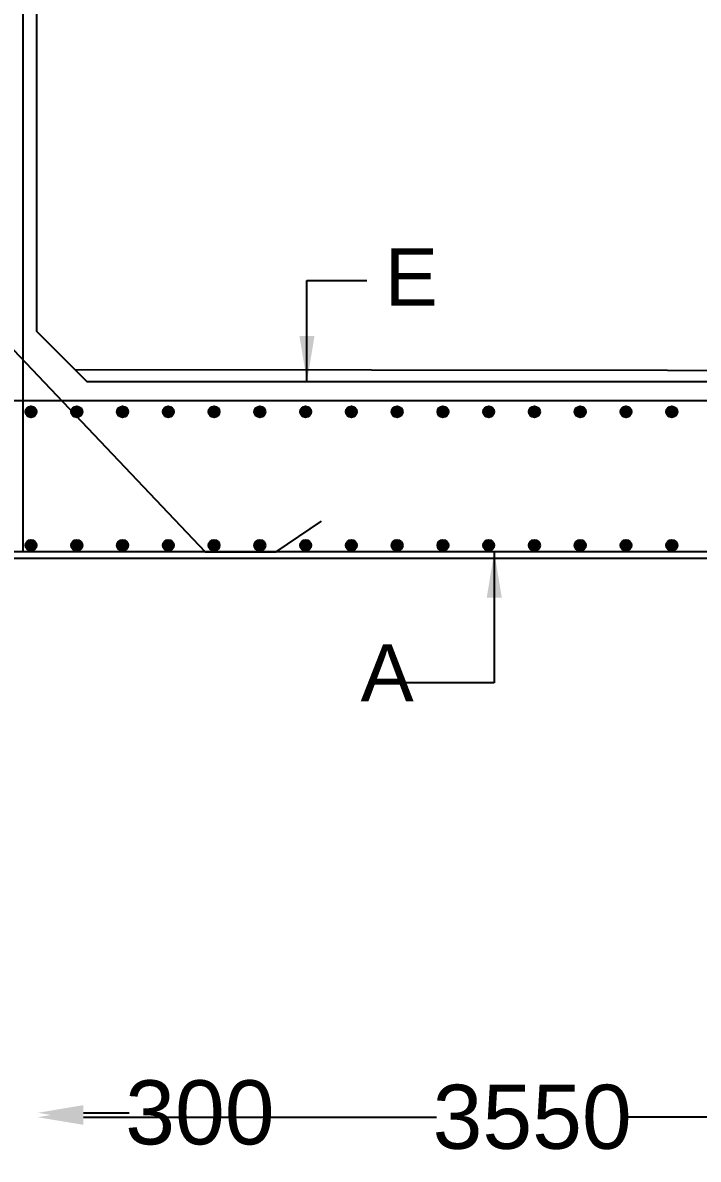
# Model space of a CAD drawing. Header units: millimetres. Extents: x 5124 to 2430164, y 2311 to 45642708.
# Drawn here: x 2372210 to 2375162, y 45617019 to 45621985 of the extents above; entities that cross this region are included whole.
import ezdxf

# ---------------------------------------------------------------- set-up
doc = ezdxf.new("R2010")
doc.units = ezdxf.units.MM
doc.header["$MEASUREMENT"] = 0
for name, color, linetype in [('DIMENSION', 7, 'Continuous'), ('DRAWING', 7, 'Continuous'), ('TEXT', 7, 'Continuous')]:
    doc.layers.add(name, color=color, linetype=linetype)
doc.styles.get("Standard").update_dxf_attribs({"font": 'arial.ttf', "height": 280})
doc.dimstyles.get("Standard").update_dxf_attribs({"dimtxt": 225, "dimasz": 200, "dimexe": 0.18, "dimexo": 0.0625, "dimgap": 0.09, "dimtad": 0, "dimdec": 0, "dimzin": 0, "dimdsep": 46, "dimtxsty": 'Standard', "dimcen": 0.09, "dimse1": 1, "dimse2": 1, "dimadec": 0, "dimazin": 0, "dimtfac": 1, "dimtdec": 0, "dimtofl": 0, "dimtmove": 0, "dimatfit": 3, "dimfxl": 1, "dimtolj": 1, "dimtzin": 0, "dimarcsym": 0})

# ---------------------------------------------------------------- blocks, each defined once
blk = doc.blocks.new('*D124')
at = {"layer": 'Defpoints', "color": 0, "transparency": 16777216}
for p in [(2372275.6, 45617222.2), (2371931.1, 45617213.6), (2372275.6, 45617213.6)]:
    blk.add_point(p, dxfattribs=at)
at = {"layer": 'DIMENSION', "color": 0, "lineweight": -2, "transparency": 16777216}
for p, q in [((2371731.1, 45617222.2), (2371531.1, 45617222.2)), ((2372475.6, 45617222.2), (2372675.6, 45617222.2))]:
    blk.add_line(p, q, dxfattribs=at)
at = {"layer": 'DIMENSION', "color": 0, "transparency": 16777216}
for points in [[(2371731.1, 45617255.6), (2371731.1, 45617188.9), (2371931.1, 45617222.2)], [(2372475.6, 45617255.6), (2372475.6, 45617188.9), (2372275.6, 45617222.2)]]:
    blk.add_solid(points, dxfattribs=at)
at = {"layer": 'DIMENSION', "color": 0, "transparency": 16777216, "insert": (2372984.4, 45617222.2), "char_height": 280, "attachment_point": 5}
blk.add_mtext('\\A1;300', dxfattribs=at)
blk = doc.blocks.new('*D125')
at = {"layer": 'Defpoints', "color": 0, "transparency": 16777216}
for p in [(2372275.6, 45617213.6), (2376597.2, 45617213.6), (2376597.2, 45617202.9)]:
    blk.add_point(p, dxfattribs=at)
at = {"layer": 'DIMENSION', "color": 0, "lineweight": -2, "transparency": 16777216}
for p, q in [((2372475.6, 45617202.9), (2374018.8, 45617202.9)), ((2376397.2, 45617202.9), (2374854, 45617202.9))]:
    blk.add_line(p, q, dxfattribs=at)
at = {"layer": 'DIMENSION', "color": 0, "transparency": 16777216}
for points in [[(2372475.6, 45617236.3), (2372475.6, 45617169.6), (2372275.6, 45617202.9)], [(2376397.2, 45617236.3), (2376397.2, 45617169.6), (2376597.2, 45617202.9)]]:
    blk.add_solid(points, dxfattribs=at)
at = {"layer": 'DIMENSION', "color": 0, "transparency": 16777216, "insert": (2374436.4, 45617202.9), "char_height": 280, "attachment_point": 5}
blk.add_mtext('\\A1;3550', dxfattribs=at)

msp = doc.modelspace()

# ---------------------------------------------------------------- hatches: boundary and pattern name
at = {"layer": 'DRAWING'}
for points in [[(2372270.6, 45620285.2, 0.973258), (2372222.1, 45620286.6), (2372222.1, 45620283.9, 0.973258)], [(2372270.7, 45620285.2, 0.973258), (2372222.1, 45620286.6), (2372222.1, 45620283.9, 0.973258)], [(2372470.6, 45620285.2, 0.973258), (2372422.1, 45620286.6), (2372422.1, 45620283.9, 0.973258)], [(2372470.7, 45620285.2, 0.973258), (2372422.1, 45620286.6), (2372422.1, 45620283.9, 0.973258)], [(2372670.6, 45620285.2, 0.973258), (2372622.1, 45620286.6), (2372622.1, 45620283.9, 0.973258)], [(2372670.7, 45620285.2, 0.973258), (2372622.1, 45620286.6), (2372622.1, 45620283.9, 0.973258)], [(2372870.6, 45620285.2, 0.973258), (2372822.1, 45620286.6), (2372822.1, 45620283.9, 0.973258)], [(2372870.7, 45620285.2, 0.973258), (2372822.1, 45620286.6), (2372822.1, 45620283.9, 0.973258)], [(2373070.6, 45620285.2, 0.973258), (2373022.1, 45620286.6), (2373022.1, 45620283.9, 0.973258)], [(2373070.7, 45620285.2, 0.973258), (2373022.1, 45620286.6), (2373022.1, 45620283.9, 0.973258)], [(2373270.6, 45620285.2, 0.973258), (2373222.1, 45620286.6), (2373222.1, 45620283.9, 0.973258)], [(2373270.7, 45620285.2, 0.973258), (2373222.1, 45620286.6), (2373222.1, 45620283.9, 0.973258)], [(2373470.6, 45620285.2, 0.973258), (2373422.1, 45620286.6), (2373422.1, 45620283.9, 0.973258)], [(2373470.7, 45620285.2, 0.973258), (2373422.1, 45620286.6), (2373422.1, 45620283.9, 0.973258)], [(2373670.6, 45620285.2, 0.973258), (2373622.1, 45620286.6), (2373622.1, 45620283.9, 0.973258)], [(2373670.7, 45620285.2, 0.973258), (2373622.1, 45620286.6), (2373622.1, 45620283.9, 0.973258)], [(2373870.6, 45620285.2, 0.973258), (2373822.1, 45620286.6), (2373822.1, 45620283.9, 0.973258)], [(2373870.7, 45620285.2, 0.973258), (2373822.1, 45620286.6), (2373822.1, 45620283.9, 0.973258)], [(2374070.6, 45620285.2, 0.973258), (2374022.1, 45620286.6), (2374022.1, 45620283.9, 0.973258)], [(2374070.7, 45620285.2, 0.973258), (2374022.1, 45620286.6), (2374022.1, 45620283.9, 0.973258)], [(2374270.6, 45620285.2, 0.973258), (2374222.1, 45620286.6), (2374222.1, 45620283.9, 0.973258)], [(2374270.7, 45620285.2, 0.973258), (2374222.1, 45620286.6), (2374222.1, 45620283.9, 0.973258)], [(2374470.6, 45620285.2, 0.973258), (2374422.1, 45620286.6), (2374422.1, 45620283.9, 0.973258)], [(2374470.7, 45620285.2, 0.973258), (2374422.1, 45620286.6), (2374422.1, 45620283.9, 0.973258)], [(2374670.6, 45620285.2, 0.973258), (2374622.1, 45620286.6), (2374622.1, 45620283.9, 0.973258)], [(2374670.7, 45620285.2, 0.973258), (2374622.1, 45620286.6), (2374622.1, 45620283.9, 0.973258)], [(2374870.6, 45620285.2, 0.973258), (2374822.1, 45620286.6), (2374822.1, 45620283.9, 0.973258)], [(2374870.7, 45620285.2, 0.973258), (2374822.1, 45620286.6), (2374822.1, 45620283.9, 0.973258)], [(2375070.6, 45620285.2, 0.973258), (2375022.1, 45620286.6), (2375022.1, 45620283.9, 0.973258)], [(2375070.7, 45620285.2, 0.973258), (2375022.1, 45620286.6), (2375022.1, 45620283.9, 0.973258)], [(2372270.6, 45619701.7, 0.973258), (2372222.1, 45619703), (2372222.1, 45619700.4, 0.973258)], [(2372270.7, 45619701.7, 1), (2372222.1, 45619701.7, 1)], [(2372470.6, 45619701.7, 0.973258), (2372422.1, 45619703), (2372422.1, 45619700.4, 0.973258)], [(2372470.7, 45619701.7, 1), (2372422.1, 45619701.7, 1)], [(2372670.6, 45619701.7, 0.973258), (2372622.1, 45619703), (2372622.1, 45619700.4, 0.973258)], [(2372670.7, 45619701.7, 1), (2372622.1, 45619701.7, 1)], [(2372870.6, 45619701.7, 0.973258), (2372822.1, 45619703), (2372822.1, 45619700.4, 0.973258)], [(2372870.7, 45619701.7, 1), (2372822.1, 45619701.7, 1)], [(2373070.6, 45619701.7, 0.973258), (2373022.1, 45619703), (2373022.1, 45619700.4, 0.973258)], [(2373070.7, 45619701.7, 1), (2373022.1, 45619701.7, 1)], [(2373270.6, 45619701.7, 0.973258), (2373222.1, 45619703), (2373222.1, 45619700.4, 0.973258)], [(2373270.7, 45619701.7, 1), (2373222.1, 45619701.7, 1)], [(2373470.6, 45619701.7, 0.973258), (2373422.1, 45619703), (2373422.1, 45619700.4, 0.973258)], [(2373470.7, 45619701.7, 1), (2373422.1, 45619701.7, 1)], [(2373670.6, 45619701.7, 0.973258), (2373622.1, 45619703), (2373622.1, 45619700.4, 0.973258)], [(2373670.7, 45619701.7, 1), (2373622.1, 45619701.7, 1)], [(2373870.6, 45619701.7, 0.973258), (2373822.1, 45619703), (2373822.1, 45619700.4, 0.973258)], [(2373870.7, 45619701.7, 1), (2373822.1, 45619701.7, 1)], [(2374070.6, 45619701.7, 0.973258), (2374022.1, 45619703), (2374022.1, 45619700.4, 0.973258)], [(2374070.7, 45619701.7, 1), (2374022.1, 45619701.7, 1)], [(2374270.6, 45619701.7, 0.973258), (2374222.1, 45619703), (2374222.1, 45619700.4, 0.973258)], [(2374270.7, 45619701.7, 1), (2374222.1, 45619701.7, 1)], [(2374470.6, 45619701.7, 0.973258), (2374422.1, 45619703), (2374422.1, 45619700.4, 0.973258)], [(2374470.7, 45619701.7, 1), (2374422.1, 45619701.7, 1)], [(2374670.6, 45619701.7, 0.973258), (2374622.1, 45619703), (2374622.1, 45619700.4, 0.973258)], [(2374670.7, 45619701.7, 1), (2374622.1, 45619701.7, 1)], [(2374870.6, 45619701.7, 0.973258), (2374822.1, 45619703), (2374822.1, 45619700.4, 0.973258)], [(2374870.7, 45619701.7, 1), (2374822.1, 45619701.7, 1)], [(2375070.6, 45619701.7, 0.973258), (2375022.1, 45619703), (2375022.1, 45619700.4, 0.973258)], [(2375070.7, 45619701.7, 1), (2375022.1, 45619701.7, 1)]]:
    msp.add_hatch(color=256, dxfattribs=at).paths.add_polyline_path(points)

# ---------------------------------------------------------------- linework, layer by layer
for points in [[(2357721.9, 45625911.8), (2381721.3, 45625911.8), (2381721.3, 45619643.6), (2357721.9, 45619643.6)], [(2357751.7, 45625882), (2381691.5, 45625882), (2381691.5, 45619673.4), (2357751.7, 45619673.4)], [(2372492.5, 45625205.2), (2376274.1, 45625205.2), (2376494.3, 45624984.9), (2376494.3, 45620636.7), (2376274.1, 45620416.5), (2372492.5, 45620416.5), (2372272.2, 45620636.7), (2372272.2, 45624984.9)]]:
    msp.add_lwpolyline(points, close=True, dxfattribs=at)
for points in [[(2372210.5, 45625882), (2372210.5, 45619673.4)], [(2371991.8, 45620930.3), (2371924.9, 45620811.6), (2373008, 45619673.4), (2373317.5, 45619673.4), (2373515.8, 45619807.9)], [(2372439.1, 45620469.8), (2376323.3, 45620465.7)], [(2357751.7, 45620334.5), (2381691.5, 45620334.5)]]:
    msp.add_lwpolyline(points, dxfattribs=at)
for centre in [(2372246.3, 45620285.2), (2372246.4, 45620285.2), (2372446.3, 45620285.2), (2372446.4, 45620285.2), (2372646.3, 45620285.2), (2372646.4, 45620285.2), (2372846.3, 45620285.2), (2372846.4, 45620285.2), (2373046.3, 45620285.2), (2373046.4, 45620285.2), (2373246.3, 45620285.2), (2373246.4, 45620285.2), (2373446.3, 45620285.2), (2373446.4, 45620285.2), (2373646.3, 45620285.2), (2373646.4, 45620285.2), (2373846.3, 45620285.2), (2373846.4, 45620285.2), (2374046.3, 45620285.2), (2374046.4, 45620285.2), (2374246.3, 45620285.2), (2374246.4, 45620285.2), (2374446.3, 45620285.2), (2374446.4, 45620285.2), (2374646.3, 45620285.2), (2374646.4, 45620285.2), (2374846.3, 45620285.2), (2374846.4, 45620285.2), (2375046.3, 45620285.2), (2375046.4, 45620285.2), (2372246.3, 45619701.7), (2372246.4, 45619701.7), (2372446.3, 45619701.7), (2372446.4, 45619701.7), (2372646.3, 45619701.7), (2372646.4, 45619701.7), (2372846.3, 45619701.7), (2372846.4, 45619701.7), (2373046.3, 45619701.7), (2373046.4, 45619701.7), (2373246.3, 45619701.7), (2373246.4, 45619701.7), (2373446.3, 45619701.7), (2373446.4, 45619701.7), (2373646.3, 45619701.7), (2373646.4, 45619701.7), (2373846.3, 45619701.7), (2373846.4, 45619701.7), (2374046.3, 45619701.7), (2374046.4, 45619701.7), (2374246.3, 45619701.7), (2374246.4, 45619701.7), (2374446.3, 45619701.7), (2374446.4, 45619701.7), (2374646.3, 45619701.7), (2374646.4, 45619701.7), (2374846.3, 45619701.7), (2374846.4, 45619701.7), (2375046.3, 45619701.7), (2375046.4, 45619701.7)]:
    msp.add_circle(centre, 24.3, dxfattribs=at)

# ---------------------------------------------------------------- texts
at = {"layer": 'TEXT', "char_height": 250, "width": 236.129, "attachment_point": 1}
for s, insert in [('\\pi24.783;E', (2373766.8, 45620999.2)), ('\\pi1.3353;A', (2373684.8, 45619269.4))]:
    msp.add_mtext(s, dxfattribs=dict(at, insert=insert))

# ---------------------------------------------------------------- dimensions: what is measured, and where the dimension line sits
at = {"layer": 'DIMENSION'}
for base, p1, p2, text, picture, middle in [((2372275.6, 45617222.2), (2371931.1, 45617213.6), (2372275.6, 45617213.6), '300', '*D124', (2372984.4, 45617222.2)), ((2376597.2, 45617202.9), (2372275.6, 45617213.6), (2376597.2, 45617213.6), '3550', '*D125', (2374436.4, 45617202.9))]:
    dim = msp.add_linear_dim(base=base, p1=p1, p2=p2, text=text, dimstyle='Standard', override={"dimfxl": 2000}, dxfattribs=at)
    dim.commit()
    dim.dimension.update_dxf_attribs({"geometry": picture, "text_midpoint": middle})

# ---------------------------------------------------------------- leaders
at = {"layer": 'DRAWING'}
for points in [[(2373452.3, 45620416.5), (2373452.3, 45620858.8), (2373713.9, 45620858.8)], [(2374270.7, 45619673.4), (2374270.7, 45619101.4), (2373829.8, 45619101.4)]]:
    msp.add_leader(points, dimstyle='Standard', override={"dimgap": 0.09, "dimtad": 0, "dimfxl": 2000}, dxfattribs=at)

doc.saveas('drawing.dxf')
